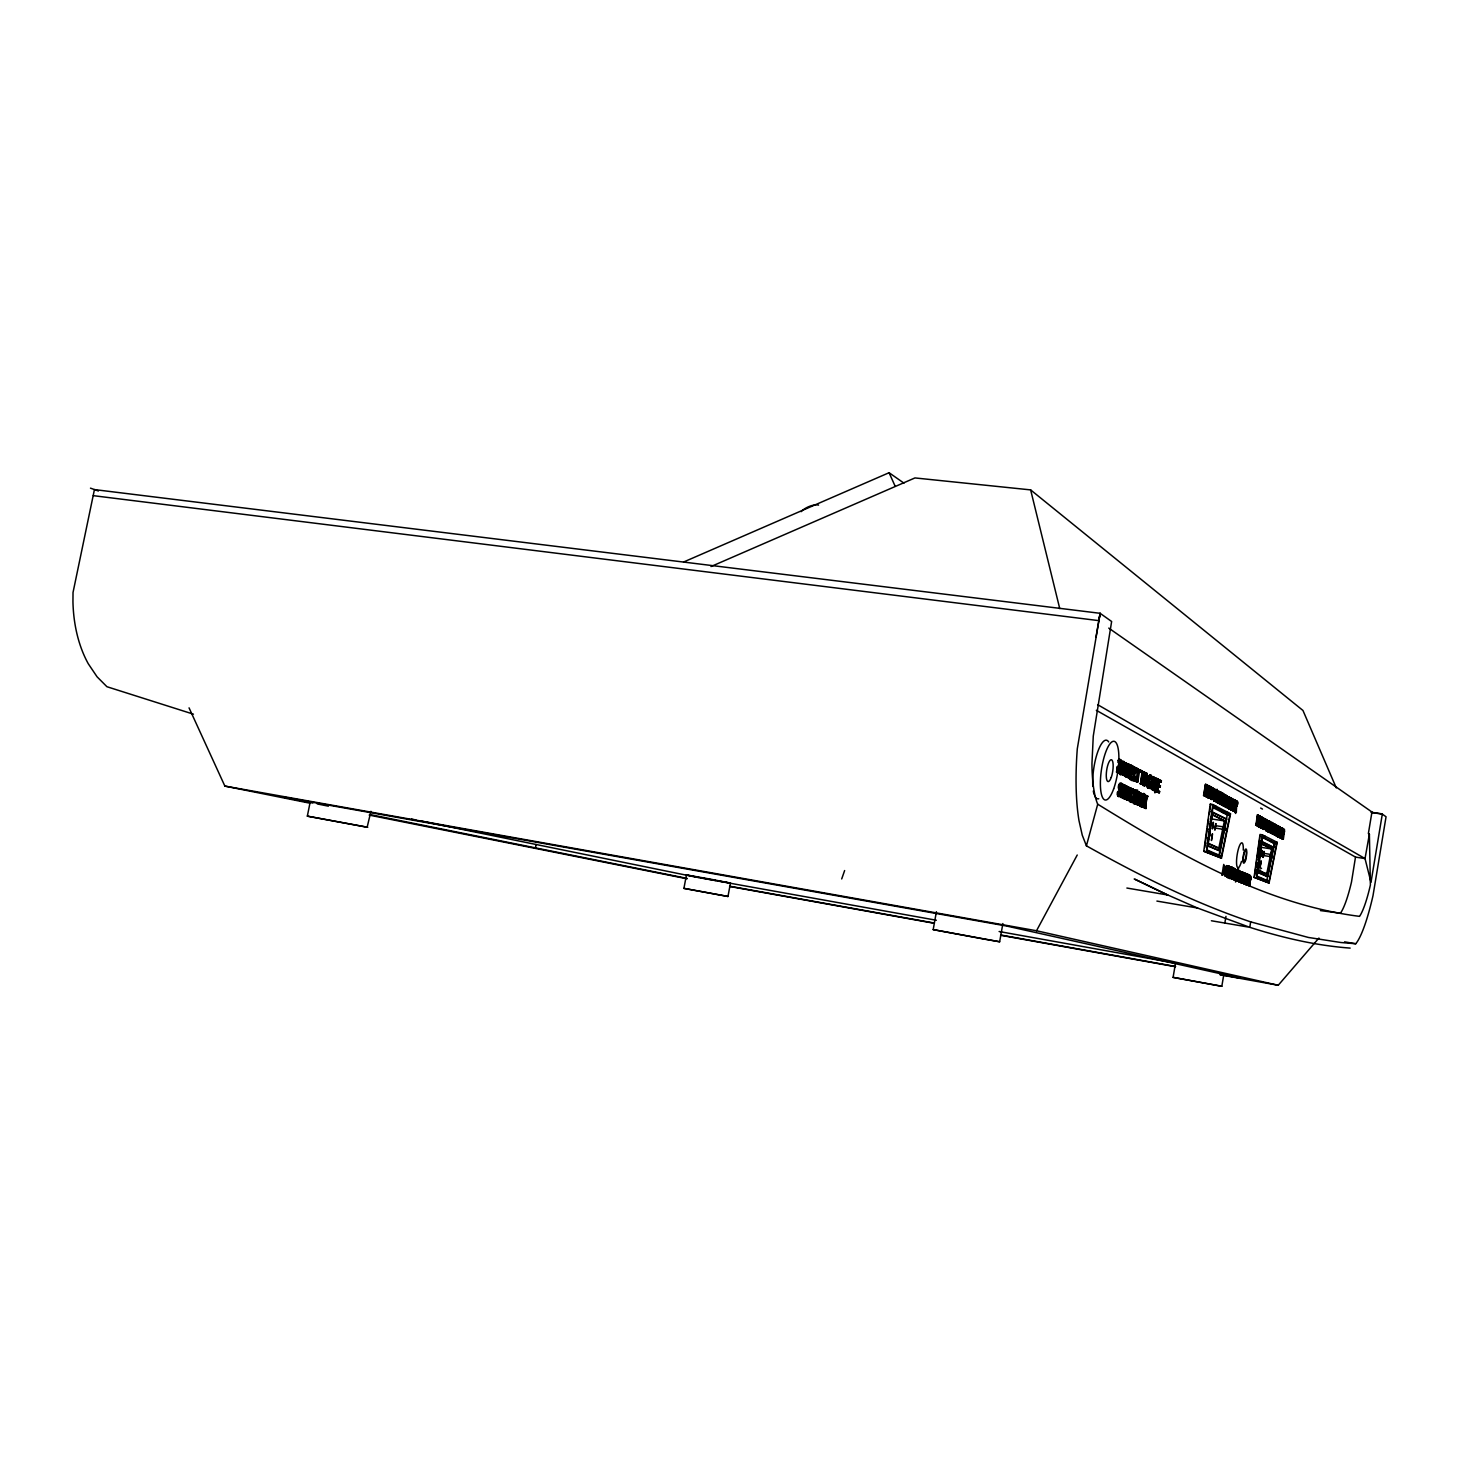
<?xml version="1.0" encoding="UTF-8"?>
<svg xmlns="http://www.w3.org/2000/svg" width="1459" height="1459" viewBox="0 0 1459 1459"><rect width="100%" height="100%" fill="white"/><g stroke="black" fill="none" stroke-linecap="round" stroke-linejoin="round"><path stroke-width="1.5" d="M1124.688 776.17C1127.552 778.522 1122.153 770.407 1124.688 767.543M1125.856 776.352L1125.874 765.556L1124.141 775.495L1122.536 775.112L1125.199 762.692M1124.141 775.495L1125.929 762.638L1126.366 773.653L1125.181 773.471M1128.409 777.994L1127.989 769.203M1127.989 767.051L1129.157 767.233C1128.245 803.034 1134.938 738.929 1129.138 778.358C1131.837 783.009 1139.388 779.927 1135.157 776.571L1133.679 779.288L1134.737 769.622M1129.631 775.276C1133.023 768.984 1126.33 756.71 1125.874 769.513M1218.283 793.897C1214.216 813.557 1225.305 787.732 1216.113 793.751L1215.566 791.125L1214.107 799.714L1215.493 797.544L1217.116 797.945C1217.061 812.627 1223.572 783.465 1216.879 794.006C1212.046 814.031 1217.955 777.118 1218.393 797.307C1213.614 813.867 1220.709 773.708 1214.672 796.523C1212.703 802.523 1217.572 801.046 1216.295 798.31C1212.192 802.797 1212.885 789.319 1217.007 790.012M1273.598 834.53L1275.002 824.572L1276.224 825.52L1275.914 829.04M1283.336 839.253L1282.078 838.943L1283.336 839.253L1284.485 831.375L1283.3 828.694L1282.352 828.548L1280.984 838.378M1225.852 873.54C1227.694 882.312 1229.098 854.555 1225.852 873.54C1222.223 872.883 1226.873 877.06 1224.703 875.965M1220.563 799.514L1221.657 793.131L1225.159 794.663L1224.94 795.939L1223.189 795.356C1227.001 794.334 1228.223 801.338 1224.028 799.623L1225.596 798.492L1224.648 796.067M1226.855 804.985L1228.715 797.726L1227.42 806.426L1225.524 804.857L1226.18 799.915M1144.403 804.985L1144.421 808.122L1146.044 808.523C1144.093 805.113 1150.403 789.83 1145.972 800.316L1144.841 800.134C1146.245 786.839 1140.993 807.155 1143.728 807.465L1145.534 802.705L1144.403 802.541M1145.534 802.705L1146.044 808.523M1145.972 800.316C1145.315 782.662 1134.974 804.602 1141.248 806.079M1231.542 869.053C1239.165 869.254 1233.895 878.427 1233.657 869.838M1271.464 824.207C1269.403 815.909 1267.597 840.548 1270.971 828.238C1271.5 810 1260.084 835.733 1269.312 827.636C1271.829 806.736 1265.081 844.816 1269.312 827.636M1120.074 769.44C1121.843 783.465 1125.217 748.668 1120.184 768.437M1124.141 765.701L1123.357 762.729L1121.351 768.619L1121.789 773.015L1123.813 768.474L1124.141 765.701L1122.974 765.519M1225.596 796.195L1224.776 806.59L1227.894 806.955L1229.39 797.544L1228.131 797.015L1226.818 801.611L1226.563 806.572L1227.712 807.246M1237.25 805.55L1236.685 806.863L1234.496 806.572L1233.384 811.113L1235.189 800.517C1238.946 799.951 1238.399 807.629 1234.697 805.35L1236.211 804.219L1235.299 801.848C1238.089 800.918 1237.761 806.955 1235.645 805.496L1236.247 801.994M1121.004 787.623L1119.108 784.468C1116.336 787.586 1122.956 794.444 1117.43 794.827C1117.558 788.735 1117.74 794.061 1119.035 796.304C1121.752 796.815 1122.117 790.778 1120.694 788.863C1120.749 786.018 1124.433 781.149 1119.108 784.468M1235.025 874.671L1232.855 874.506L1232.071 879.139L1229.645 878.19L1231.451 867.686C1239.639 867.412 1233.858 878.209 1233.384 879.668M1236.977 806.335C1232.8 805.24 1237.688 822.748 1234.496 806.572M1235.007 806.882L1236.448 808.377L1236.338 812.298L1235.025 811.97M1275.768 835.113L1279.762 836.153L1279.579 837.302C1271.427 833.636 1277.737 836.171 1278.285 833.144C1280.4 825.32 1276.625 827.417 1276.972 833.818M1140.245 804.602C1144.987 805.24 1140.154 791.125 1143.911 796.249C1144.348 808.979 1138.257 805.86 1142.78 795.775M1142.944 782.462C1145.899 789.848 1146.92 762.437 1143.09 779.872L1144.221 780.036C1143.054 791.362 1151.297 773.106 1144.075 773.999C1137.911 800.024 1151.917 773.379 1144.075 773.999M1257.786 819.958L1257.439 816.311C1255.105 825.356 1263.695 815.8 1257.348 815.034L1255.907 825.338L1256.983 820.998M1268.965 822.876L1268.892 824.244L1268.765 820.724L1266.868 826.724L1267.306 831.083L1268.546 828.165L1267.324 829.916L1267.543 824.499L1268.947 822.548L1266.777 822.529L1266.266 830.919L1267.452 827.545M1227.311 805.933C1223.9 813.174 1226.435 791.143 1223.955 805.806L1223.007 805.66L1223.827 800.863L1224.776 806.59M1268.181 829.569L1268.473 826.633M1148.963 781.349L1150.257 781.988C1146.063 800.644 1146.044 770.06 1150.695 776.535C1150.896 783.866 1150.203 772.832 1148.379 778.468C1145.187 781.586 1149.382 791.088 1150.75 783.392L1148.963 781.349L1149.619 783.228L1148.105 786.31M1233.457 877.388L1232.855 874.506M1275.075 825.794L1274.528 829.059L1275.914 826.524L1278.777 827.417L1277.209 827.381M1149.236 786.474C1146.701 783.939 1151.333 771.939 1151.352 779.799L1150.221 779.617M1151.352 779.799C1150.622 761.47 1144.731 803.471 1151.388 782.152L1150.093 781.513M1220.107 804.146L1219.943 796.596M1234.606 806.097L1232.381 805.277L1234.606 806.097L1234.806 804.839L1232.6 804.018L1233.147 800.772L1235.445 801.648L1235.664 800.389L1233.056 799.35L1231.25 809.982L1234.642 811.405L1235.445 806.699L1236.338 812.298M1284.066 833.472C1280.728 836.262 1285.197 823.97 1281.95 833.691L1279.944 832.998L1281.95 833.691M1118.962 771.118L1116.937 770.863L1119.928 768.583L1118.378 771.337L1117.977 767.069L1116.792 766.905M1123.485 765.027C1119.837 747.956 1117.594 794.043 1123.485 765.027L1124.67 765.209L1123.466 772.048L1122.226 774.328L1120.366 774.291M1124.67 765.209C1124.159 754.941 1117.795 771.665 1121.77 774.51M1218.265 791.179L1219.086 794.498L1220.946 794.9C1219.067 824.572 1225.925 773.562 1221.165 801.793L1220.198 801.648M1221.165 801.793C1223.007 772.103 1216.168 823.204 1220.946 794.9M1250.272 880.908L1249.944 886.069L1249.105 880.926L1248.339 885.431L1245.165 884.373L1246.898 874.16C1256.454 876.75 1246.405 880.78 1248.685 885.777M1129.503 798.602L1130.67 797.654L1131.546 800.389L1132.676 797.708L1131.509 797.526C1132.02 801.374 1127.625 799.496 1130.652 798.766M1136.324 776.753C1132.366 786.31 1136.032 761.999 1137.017 772.449L1135.868 772.267L1135.722 769.55L1136.889 769.714M1141.722 805.295L1143.09 794.553M1144.476 797.672C1141.139 781.532 1138.822 825.593 1144.476 797.672L1143.327 797.489M1147.339 776.699C1143.892 760.613 1141.759 804.639 1147.339 776.699L1146.19 776.535M1118.214 765.537C1122.354 762.382 1120.494 755.415 1118.342 762.656M1132.786 791.416C1133.151 794.316 1130.324 786.456 1129.886 794.644M1132.22 793.222L1133.844 793.204L1133.005 788.936L1130.597 794.626L1130.98 801.866L1132.676 797.708M1137.017 772.449C1138.494 761.963 1131.382 775.805 1134.044 780.091M1226.125 806.097L1228.15 799.094L1229.098 799.24M1117.594 791.489L1119.199 791.708C1122.099 800.772 1117.941 784.486 1121.588 783.428M1227.092 869.108C1225.378 859.588 1223.7 887.601 1227.092 869.108L1228.35 869.473L1226.344 876.658M1234.314 879.832L1233.785 874.652L1233.001 879.303M1270.935 833.162L1271.208 824.846L1272.175 824.992C1273.251 827.618 1270.789 834.767 1271.901 833.308M1271.446 826.888L1271.573 822.73L1269.604 821.855M1271.318 831.046L1272.266 831.192C1273.762 803.69 1267.871 852.877 1272.631 823.295C1276.625 823.77 1269.257 844.177 1273.506 827.417M1257.585 823.204L1257.476 826.159L1257.202 823.733M1140.373 800.991L1141.084 793.368L1138.257 791.982L1136.105 804.328L1139.224 804.912L1140.373 800.991C1137.746 799.441 1139.278 804.949 1136.78 803.07L1137.509 798.821C1140.883 797.69 1140.61 804.894 1137.929 803.234L1138.658 799.003M1275.075 835.296L1274.819 832.961M1227.676 804.748L1228.514 798.948L1229.481 799.094M1261.543 826.414L1259.518 827.399L1258.989 824.444L1261.999 817.058L1262.491 820.542L1261.305 820.615L1260.886 818.08L1259.828 820.706L1261.78 818.225L1262.199 820.742M1260.357 821.089L1260.649 827.563M1268.655 830.864L1270.023 823.058L1271.446 823.204M1283.026 839.089L1282.643 834.22L1281.914 838.524L1278.941 837.302L1280.583 827.6L1282.899 828.493L1282.716 829.624L1280.637 828.876L1284.54 830.043M1130.324 801.648C1127.588 799.623 1128.628 788.717 1133.224 788.991M1135.157 776.571C1130.214 790.687 1135.594 757.257 1135.868 772.267M1228.35 869.473L1227.639 865.752L1225.56 875.747M1262.272 819.028C1256.819 818.207 1264.114 815.216 1261.305 820.615M1276.497 829.77L1276.479 834.931L1277.373 827.144M1216.058 789.884L1216.113 793.751M1118.597 795.009L1119.199 791.708M1138.749 800.991L1137.509 798.821M1270.005 828.092L1270.825 822.985L1269.33 830.864M1121.679 764.498L1119.454 763.987C1120.968 761.999 1116.992 759.975 1119.454 761.416M1133.369 793.386L1133.242 790.687L1130.689 789.976M1236.995 881.108L1238.764 870.749L1240.934 871.898L1240.424 877.88L1240.095 873.102M1138.695 797.763C1141.321 795.374 1137.363 790.504 1137.765 797.362C1140.974 800.189 1142.196 792.802 1138.421 793.641M1240.642 873.303C1239.366 867.831 1237.013 892.799 1239.731 873.157L1240.642 873.303C1241.773 878.975 1235.591 885.704 1238.509 874.069M1154.726 779.744L1155.856 779.927L1154.069 790.213L1152.263 789.702L1152.701 783.337M1154.251 777.136L1153.394 789.866L1151.808 789.483L1152.099 785.635L1150.823 785.015L1149.437 788.316L1152.701 776.753C1157.552 775.057 1147.285 796.122 1151.953 785.179L1150.823 785.015M1225.524 804.857L1225.688 806.809L1226.964 795.957L1222.314 793.495L1222.095 794.772L1223.846 795.337L1222.095 794.772M1152.938 789.647L1153.212 785.799L1151.953 785.179M1219.086 794.498L1219.979 795.337M1119.454 763.987C1122.609 761.707 1115.77 757.33 1120.895 760.084M1152.683 778.139L1152.191 784.267L1153.321 784.431L1153.814 778.304L1152.683 778.139L1152.118 780.364M1239.676 870.895L1237.907 881.254L1236.758 881.017L1237.104 876.713M1237.67 881.163C1241.153 844.269 1232.563 897.23 1236.685 877.406L1234.661 880.178L1237.287 870.129L1238.527 870.421M1241.39 878.464L1241.044 882.731L1242.193 882.969L1243.925 872.683L1243.013 872.537L1241.281 882.823M1241.956 882.877L1242.503 872.081L1239.512 879.905M1279.142 829.587C1276.698 815.198 1276.935 851.709 1277.92 829.223M1236.758 881.017L1235.773 877.26M1240.424 877.88L1238.91 881.619L1237.341 881.035L1236.685 877.406M1154.178 786.182L1153.814 790.468L1155.291 790.814L1157.899 781.149L1156.786 780.984M1155.291 790.814L1155.856 779.927M1243.925 872.683C1246.661 873.394 1245.311 880.506 1242.266 878.756L1241.554 882.932L1240.059 879.011L1239.293 882.038M1244.162 879.066L1243.177 878.902L1242.466 883.078L1241.901 879.522L1240.059 879.011M1154.871 782.516C1157.625 769.167 1147.759 791.216 1154.944 790.632M1153.686 790.012L1155.783 777.921L1155.437 788.991L1154.324 788.827M1241.08 878.227L1241.992 878.373L1241.554 873.084M1117.503 767.106L1118.159 772.796L1119.928 768.583M1224.411 828.84L1218.903 855.776L1221.457 856.178L1229.828 815.344L1212.994 806.699L1207.067 849.959L1221.457 856.178M1224.575 873.467L1226.709 865.588L1227.493 867.467M1237.05 873.503L1238.18 871.442L1237.724 876.64L1236.047 876.166L1237.268 871.297M1271.5 857.199L1274.218 843.448L1260.102 836.354M1273.853 857.582L1276.552 843.813L1262.509 836.736L1257.056 876.166L1269.056 881.254L1273.853 857.582C1271.391 858.676 1269.239 854.828 1272.139 855.321L1274.436 844.196M1122.828 789.246L1123.886 785.143L1125.564 785.562L1124.397 796.742L1123.229 796.559M1124.397 796.742L1127.388 786.437L1124.305 798.602L1122.719 798.237L1123.521 790.286M1124.305 798.602L1125.035 786.948L1123.868 786.784M1130.67 797.654L1132.968 790.395M1121.132 797.508L1122.026 784.249L1123.631 784.65L1122.39 795.812L1121.205 795.629L1121.533 792.985M1120.093 783.209L1123.193 784.431L1122.299 797.69L1125.035 786.948M1243.104 873.868L1242.484 877.552L1243.907 874.306L1245.384 874.835L1244.144 883.972L1245.785 873.467L1243.013 872.537M1244.91 875.145C1242.794 882.148 1245.439 871.844 1243.998 874.981M1229.299 872.482L1229.518 866.865L1227.858 873.813M1227.329 877.26L1228.204 866.318L1227.42 875.71L1228.35 875.874L1230.812 867.175L1229.773 876.44L1228.843 876.294M1228.442 877.698L1229.463 868.214L1230.411 868.36C1226.472 899.51 1236.503 846.293 1229.773 876.44M1140.628 798.565L1140.099 801.866L1141.248 802.049M1121.752 790.851L1122.463 784.468M1278.303 834.238L1277.354 834.092L1278.193 829.442M1230.411 868.36C1223.809 898.489 1232.162 844.962 1228.35 875.874M1244.162 873.12L1243.925 877.388M1250.691 880.014L1248.412 879.613L1251.129 877.826M1249.871 876.385C1247.372 884.555 1253.792 876.385 1248.977 876.239L1249.652 876.531M1138.713 803.417L1139.552 797.617M1220.052 848.536L1208.344 843.338L1212.301 814.45L1225.669 821.107L1224.466 827.034A4.03 0.93 -81.2 0 0 1224.192 828.201L1220.052 848.536L1218.776 848.336L1222.916 828.001A4.03 0.93 -81.2 0 1 1223.207 826.834L1224.411 820.925L1211.918 814.687M1219.377 855.612L1226.636 819.137L1212.101 811.824L1207.487 845.454L1220.089 851.016L1207.997 846.038M1226.308 874.926L1227.475 868.652L1228.405 868.798M1266.686 874.123L1256.892 869.856L1267.853 874.306L1266.686 874.123L1271.719 848.992L1261.305 843.886M1203.766 851.254L1210.222 804.183L1212.83 804.584L1230.575 813.757L1221.493 858.147L1203.766 851.254L1221.493 858.147M1204.733 847.551L1205.827 839.545M1206.101 837.557L1207.286 828.949M1207.56 826.888L1208.69 818.645M1209.256 814.541L1210.386 806.298M1206.374 851.673L1212.83 804.584M1254.065 877.333L1259.992 834.457L1262.4 834.84L1277.209 842.354L1269.075 883.042L1254.065 877.333L1269.075 883.042M1254.649 875.765L1256.983 858.95M1259.828 838.414L1257.257 856.998L1259.646 857.381M1256.308 867.284L1256.91 862.889M1257.822 856.324L1258.424 851.928M1259.044 847.551L1259.956 840.968M1259.482 847.752L1260.084 843.338M1260.047 847.114L1260.211 845.928M1256.454 877.734L1262.4 834.84M1258.096 870.056L1261.725 843.703L1272.905 849.174L1266.722 880.871L1269.056 881.254M1250.418 880.689L1250.235 877.661M1273.342 834.402L1274.564 834.694L1275.294 830.317L1276.023 835.442L1277.245 826.724L1276.826 825.192L1273.16 823.587L1273.616 825.101M1217.116 797.945L1219.487 791.362M1278.23 826.834L1277.427 826.068L1276.26 829.478L1275.859 831.885L1277.136 831.776M1096.329 710.314L1355.502 857.09L1351.508 881.947A57.995 10.541 -81.2 0 1 1340.456 913.188L1320.395 910.58M1144.221 780.036L1146.336 774.382M193.445 714.181L106.926 686.715L97.078 676.812L88.269 663.736A113.966 74.792 -82.7 0 1 72.95 601.856L73.023 592.5L94.434 489.586L1100.122 613.309L1077.289 748.832A136.052 37.624 -81.8 0 0 1079.003 820.669L1082.268 835.205L1086.408 845.819C1139.078 875.345 1193.353 902.537 1250.673 921.869L1249.779 927.322C1282.388 937.718 1315.963 945.578 1350.159 948.095M1371.952 812.025L1368.378 833.545L1369.381 834.183L1370.402 884.993A58.178 10.14 -81.2 0 1 1359.551 916.361C1264.351 904.306 1178.288 853.77 1097.715 804.201L1097.259 803.143A92.136 25.423 -81.8 0 1 1091.952 763.549L1093.265 736.157L1111.63 621.498L1100.122 613.309L1095.964 637.291M1224.849 923.055L1225.961 916.38M1100.122 613.309L1098.882 620.64L93.285 495.659M1260.612 817.295L1262.509 817.678L1261.087 828.037L1262.163 822.675L1260.394 822.074L1260.795 823.587L1261.287 822.219L1259.336 821.672M1263.166 822.675L1262.09 822.11L1262.527 817.824L1263.695 818.116L1263.166 822.675L1263.859 818.554L1266.941 819.867L1265.847 820.925M1262.436 828.73L1261.889 823.295L1263.859 824.007L1263.33 828.876L1264.752 818.7M1262.764 826.724L1263.458 822.712M1264.898 820.414L1264.424 818.864L1266.941 819.867M1266.74 821.052L1263.676 829.387L1265.318 818.991M1263.676 829.387L1264.789 822.767M1264.57 829.514L1266.047 819.739M1271.208 824.846L1269.895 832.615L1271.318 822.584L1272.54 822.876M1271.537 831.32L1272.212 827.381M1272.266 831.192L1273.579 823.441M1274.582 825.247L1272.631 823.295M1274.728 824.426L1273.379 834.074L1272.157 833.782M1274.528 825.593L1275.695 824.572L1274.126 823.733M1275.95 824.718L1274.564 834.694M1275.476 829.204C1278.303 820.906 1275.312 831.922 1276.88 829.186M1278.23 833.363L1279.069 826.779L1277.409 836.518L1281.312 838.196L1280.327 836.445L1281.203 832.414L1280.127 831.849L1282.133 832.56L1281.203 832.414M1278.376 836.664L1280.017 826.925L1278.813 835.66M1278.631 837.156L1277.865 835.496M1279.89 837.466L1281.531 827.745M1281.075 831.995L1281.969 828.347L1280.583 827.6M1280.364 838.05L1281.513 837.065M1283.3 828.694L1281.914 838.524M1282.826 833.107C1282.808 825.447 1285.908 833.855 1282.826 833.107L1283.792 833.162M1214.49 790.231L1211.718 787.714L1212.32 789.465L1214.49 790.231L1214.709 788.936L1209.803 786.656L1208.234 797.909M1212.32 789.465L1210.642 799.185L1212.01 799.514L1213.669 789.793M1219.469 803.453L1218.21 803.143L1220.399 792.438M1218.502 803.307L1219.615 796.888M1222.551 799.185L1221.566 804.912L1222.879 795.191M1223.061 794.918L1223.28 793.623M1224.21 794.517L1222.533 805.058L1224.156 795.502M1223.007 805.66L1224.539 794.699L1226.964 795.957M1223.955 805.806L1225.487 794.845M1227.621 808.085L1229.445 797.38L1230.703 797.69L1229.098 807.119L1230.028 808.997L1227.621 808.085L1230.028 808.997M1228.788 803.198L1229.445 797.38M1228.569 808.231L1230.703 797.69M1229.08 808.851L1230.229 807.721M1229.426 809.034L1231.25 798.365L1232.508 798.675L1230.904 808.067L1231.815 809.927L1229.426 809.034L1231.815 809.927M1230.594 804.164L1231.25 798.365M1230.375 809.18L1232.508 798.675M1230.885 809.781L1229.955 807.939L1230.904 808.067M1233.913 811.022L1232.198 810.128L1234.004 799.496M1232.709 809.034L1231.761 808.888L1234.113 809.781L1232.709 809.034L1233.329 805.423M1234.806 804.839L1233.548 804.164L1234.095 800.918L1233.147 800.772M1233.657 805.952L1233.876 804.711M1221.931 875.09L1223.736 864.439L1225.104 867.503L1222.241 875.218M1232.964 810.876L1233.183 809.636M1234.515 801.502L1233.056 799.35M1236.138 800.663L1234.642 811.405M1230.594 878.336L1232.381 867.831L1231.451 867.686M1232.381 867.831L1234.004 868.524L1232.964 874.16L1230.776 873.485L1231.706 873.649L1231.104 877.224L1232.49 877.771L1230.174 877.06M1231.907 872.409L1230.977 872.263L1233.165 872.92L1231.907 872.409L1232.472 869.199L1233.803 869.746M1231.56 877.625L1232.271 879.011M1232.034 873.996L1232.235 872.774M1232.873 869.6L1233.092 868.36M1231.779 879.029L1233.548 868.561L1235.043 870.549M1232.691 879.175L1234.478 868.725M1234.588 870.002L1233.986 873.449L1235.135 873.449M1176.574 962.849L1175.589 962.739L1173.091 977.366L1221.821 986.284L1223.955 973.7M1244.673 874.525L1244.874 873.321L1249.342 874.962L1248.32 880.434L1246.241 879.813M1246.588 874.032L1244.764 884.008M1247.864 883.953L1245.639 883.279L1247.864 883.953L1247.664 885.157L1246.059 884.519L1247.792 874.306M1246.551 883.424L1247.135 879.959L1248.32 880.434M1247.354 878.756L1246.442 878.61L1248.539 879.248L1247.354 878.756L1247.883 875.637L1245.676 874.944M1258.26 815.18C1257.056 829.788 1257.093 827.472 1259.135 820.232M1247.427 880.288L1247.627 879.102M1247.883 875.637L1249.141 876.166L1248.448 874.816M1258.333 816.438C1255.962 825.083 1262.363 816.329 1257.439 816.311M1246.77 885.011L1246.971 883.807M1247.956 882.276L1247.445 885.285L1248.886 874.999L1250.29 876.275M1248.065 885.321L1249.779 875.145M1261.214 826.998L1258.059 826.469L1259.099 820.396M1260.412 816.329L1258.953 826.596L1260.412 816.329L1257.348 815.034M1260.795 823.587L1259.883 826.195L1259.318 824.9M1158.282 781.167L1161.145 782.206L1161.382 780.802L1158.136 779.544L1156.057 791.562L1159.376 792.821L1159.631 791.398L1157.826 790.504L1158.519 786.419L1157.406 786.255L1160.16 787.24L1160.397 785.836L1157.644 784.833L1160.397 785.836M1203.547 795.465L1205.462 784.304L1206.848 784.632L1205.152 794.48L1206.174 796.45L1203.547 795.465L1208.453 797.654L1208.69 796.34L1204.113 794.316L1205.462 784.304M1204.587 795.611L1206.848 784.632M1205.134 796.286L1205.353 794.973M1210.076 787.842L1207.56 786.875L1210.076 787.842L1210.295 786.529L1207.45 785.38L1205.535 796.505L1208.453 797.654M1209.402 791.179L1206.976 790.286L1209.402 791.179L1209.183 792.474L1206.739 791.58L1206.101 795.374L1208.69 796.34M1206.575 796.669L1208.49 785.544M1207.14 795.52L1207.797 791.745M1208.016 790.431L1208.599 787.021M1209.183 792.474L1208.362 791.033M1209.037 787.678L1209.256 786.365L1207.45 785.38M1207.414 797.489L1207.651 796.176M1209.31 791.58L1209.894 788.152L1212.283 789.045L1212.52 787.732L1209.803 786.656M1210.842 786.82L1209.274 798.073L1210.131 793.039L1211.298 793.66L1210.934 788.298M1211.298 793.66L1210.259 793.514L1211.517 792.365M1212.01 799.514L1213.341 789.611L1211.262 788.881L1211.481 787.586M1212.538 789.173L1212.757 787.86M1125.126 776.389L1126.239 770.078M1128.081 763.732L1126.275 776.936L1128.081 763.732L1126.913 763.568M1129.211 764.315L1127.442 777.118L1129.157 767.233M1128.81 773.124L1130.196 765.245L1131.765 765.628M1124.524 799.058L1126.713 786.492L1128.299 786.857L1126.111 799.423L1124.524 799.058L1126.038 792.966M1129.868 769.641L1130.196 765.245M1127.388 788.407L1127.643 786.93L1131.363 788.334L1131.108 789.793L1128.883 789.118L1126.968 800.17L1128.464 788.918L1127.388 788.407L1129.613 789.1L1128.117 800.334L1130.196 788.152L1127.643 786.93M1128.555 788.589L1128.81 787.112M1135.759 778.559L1129.831 777.082L1132.95 778.231L1132.695 779.708L1130.306 778.522L1132.494 765.993L1131.327 765.829L1134.792 767.179L1134.537 768.656L1131.491 767.525L1135.74 768.711M1130.98 777.264L1131.728 772.996L1133.497 773.89L1133.752 772.413L1131.983 771.519L1132.658 767.689M1131.546 779.525L1131.801 778.066M1134.701 773.817L1132.348 773.708L1132.603 772.249L1130.816 771.355M1133.388 768.474L1133.643 767.015M1132.129 802.523L1134.3 790.103M1136.561 781.988L1137.272 768.857L1140.902 770.316L1140.646 771.775L1138.458 771.063L1136.561 781.988L1137.71 782.17L1139.753 770.133L1136.251 768.692M1137.71 782.17L1138.421 769.039M1131.71 802.322L1133.278 802.705L1134.3 796.851L1133.151 796.669L1135.941 797.617C1132.531 820.469 1140.719 774.2 1136.196 796.14L1133.406 795.191L1136.196 796.14M1134.555 795.374L1135.029 790.067L1133.278 802.705M1135.047 795.976C1139.57 774.018 1131.4 820.286 1134.792 797.435M1141.613 784.085L1143.09 772.996L1140.902 772.303L1141.157 770.863L1144.768 772.285L1144.513 773.744L1142.342 773.051L1140.464 783.902L1141.613 784.085L1143.491 773.215L1142.342 773.051M1140.464 783.902L1141.941 772.832M1143.09 772.996L1142.306 771.027M1138.987 805.076L1137.254 804.511L1139.406 792.164M1139.552 793.805L1139.826 797.927M1143.382 773.562L1143.619 772.121L1141.157 770.863M1152.957 790.03L1153.668 785.927M1154.817 786.966C1161.364 759.61 1152.227 809.161 1155.729 787.021M1155.036 791.07L1156.531 791.416L1158.628 779.38L1156.969 778.942M1159.376 792.821L1157.188 791.726L1159.267 779.708L1157.498 779.215M1158.774 785.015L1159.413 781.331L1161.145 782.206M1159.048 787.058L1159.285 785.653M1160.033 782.042L1160.27 780.638M1158.264 792.638L1159.631 791.398M936.404 911.711L933.195 929.62L984.643 939.195L999.652 941.766L1002.88 923.547M1369.381 834.183L1365.022 858.585L1370.986 882.33L1382.311 814.122L1371.041 812.444M1259.883 853.096L1259.883 849.503M1218.721 797.508C1219.76 801.866 1213.888 803.398 1217.39 800.535M727.968 896.464L730.467 883.078L710.424 879.157L686.441 874.944L683.924 888.367L727.968 896.464L683.924 888.367M1226.198 801.648L1226.818 798.857M1283.245 832.943L1283.537 829.478L1282.352 828.548M1258.351 819.684L1258.661 816.037M1260.722 820.833C1258.187 823.952 1263.348 828.402 1258.971 825.046M535.435 847.861L536.073 844.506M1270.224 856.634L1270.643 854.409M1222.733 829.241L1223.207 826.834M310.147 802.158L307.338 816.146L367.157 827.217L370.914 811.332M1271.373 853.132L1272.558 847.15L1260.394 841.15M1272.139 855.321L1267.871 876.549L1266.686 876.367L1267.579 872.008M1226.8 830.353L1224.247 829.733L1227.293 814.943L1213.104 807.702L1215.712 808.104M1223.371 828.475L1224.867 827.837M1208.8 835.405L1210.04 832.779L1208.763 839.253M1119.655 795.027L1120.147 793.204M1269.385 823.168L1268.655 825.593L1269.622 825.739M1236.958 876.33L1238.18 871.442M1242.466 873.23L1241.992 878.373M1229.335 874.032L1230.849 867.43L1232.089 867.704M1229.189 869.418L1229.463 868.214M1153.321 784.431L1152.3 783.921L1153.814 778.304M1120.184 784.741L1119.017 786.93L1120.111 789.848M1121.205 795.629L1121.77 793.368M1122.39 795.812L1125.053 785.307M1124.36 791.945L1125.801 786.054L1127.388 786.437M1123.138 798.42L1124.688 792.346M1215.548 798.894L1215.493 797.544M1238.983 881.911L1240.205 882.184L1240.989 879.157M1242.503 872.081L1240.205 882.184M1155.437 788.991L1158.099 779.106M1131.363 799.842L1131.509 797.526M1086.408 845.819L1097.715 804.201M1118.743 768.401L1118.323 771.446M1226.362 799.113L1227.457 796.505L1228.442 797.398M1258.369 862.616L1258.424 864.02M1234.661 873.175L1233.767 879.813L1235.901 880.47M1266.777 822.529L1267.871 820.578L1268.418 822.128M841.697 878.956L844.633 870.549M1144.841 800.134L1146.5 795.921L1147.631 796.085M1142.105 807.064L1143.236 807.246L1145.534 801.41L1145.497 795.064M1144.914 808.341L1144.877 801.374L1146.938 796.122L1148.069 796.304M1212.794 826.615L1212.903 824.627L1212.611 826.651M1210.241 823.624L1210.259 825.411M1213.523 799.149L1214.125 801.21L1215.146 800.152M1211.864 838.232L1212.174 836.244L1211.699 838.232M1209.42 837.101L1209.584 835.04L1209.256 837.101M1210.277 827.326L1211.244 822.475L1210.222 821.727M189.05 707.852L224.868 786.091L1036.51 930.751L1077.234 855.01M1260.631 826.286L1259.518 827.399M1258.351 865.844L1259.117 860.19M1261.378 854.354L1261.652 852.621L1261.214 854.409M1250.673 921.869L1308.34 937.444L1340.876 942.514L1355.739 943.754L1357.144 941.894A85.716 14.937 -81.2 0 0 1373.01 895.625L1386.05 816.785L1381.91 813.83L1372.554 812.444L1108.749 628.099M1220.016 974.776L1278.23 985.263L1318.918 938.064M1260.248 866.974L1261.178 861.12M1260.977 860.992L1259.974 866.993M1263.22 857.4L1264.096 851.509M1263.968 851.436L1262.947 857.418M1261.871 850.433L1261.05 856.488L1262.053 850.579M1212.247 833.983L1211.444 840.53L1212.575 833.964M1215.238 827.873L1215.584 825.867M1215.438 825.812L1215.11 827.855M1215.639 823.606L1214.855 830.153L1215.967 823.606M1213.14 822.384L1212.338 828.967L1213.469 822.402M1233.895 873.594L1235.463 873.74M1242.266 878.756L1243.269 878.92M683.542 562.043L889.078 472.716L903.96 483.148M711.025 566.53L914.957 477.932L1030.638 489.896L1302.96 710.478L1336.28 787.896M1137.582 804.949L1139.224 804.912M933.195 929.62L999.652 941.766M1117.43 794.827L1118.251 796.432L1120.512 795.921M307.338 816.146L367.759 827.289M730.467 883.078L717.737 880.908M1118.834 759.409L1120.713 759.792M1119.855 760.321L1121.041 760.486M1118.105 760.121L1119.29 760.303M1117.849 760.577L1121.15 761.014M1121.953 761.27L1124.05 761.489M1118.451 761.014L1120.494 761.361M1123.065 761.58L1124.232 761.744M1120.02 761.452L1121.205 761.634M1121.588 761.689L1122.755 761.872M1123.211 761.945L1124.397 762.109M1119.472 761.78L1120.658 761.963M1123.339 762.4L1126.366 762.856M1117.904 761.963L1119.089 762.145M1119.509 762.2L1123.594 762.765M1121.916 762.674L1124.597 763.13M1119.527 762.71L1121.205 763.112M1121.661 762.966L1122.846 763.13M1120.84 763.239L1122.573 763.586M1122.883 763.531L1124.652 763.75M1129.649 764.552L1128.044 764.151M1119.965 763.805L1122.299 764.224M1122.992 764.407L1124.688 764.443M1120.859 764.917L1122.044 765.1M1120.184 765.61L1121.369 765.774M1123.43 765.847L1124.615 766.011M1135.284 767.817L1136.871 768.018M1120.603 766.011L1121.77 766.194M1135.047 767.963L1137.272 768.474M1123.357 766.704L1124.524 766.869M1134.81 768.2L1135.977 768.364M1122.865 766.832L1124.032 766.996M1134.336 768.966L1136.616 769.422M1136.36 769.203L1137.509 769.367M1119.892 767.087L1121.077 767.27M1123.229 767.598L1124.415 767.762M1139.753 770.133L1140.902 770.316M1120.348 767.343L1121.515 767.507M1134.117 769.495L1135.886 769.787M1136.415 769.805L1137.564 769.969M1122.646 768.291L1123.813 768.474M1135.886 770.133L1138.166 770.498M1123.083 768.528L1124.269 768.692M1133.898 770.115L1135.54 770.498M1135.923 770.534L1137.582 770.644M1138.056 770.863L1139.205 771.027M1138.458 771.063L1140.646 771.775M1116.664 768.273L1117.849 768.437M1119.655 768.747L1120.84 768.911M1133.679 770.844L1134.828 771.009M1135.923 771.027L1137.564 771.41M1143.619 772.121L1144.768 772.285M1119.108 769.039L1120.293 769.221M1122.427 769.44L1124.087 769.641M1134.062 771.3L1135.211 771.464M1140.902 772.303L1142.05 772.486M1145.114 772.759L1146.774 773.124M1118.561 769.13L1119.728 769.294M1144.768 772.942L1146.956 773.379M1133.479 771.629L1134.628 771.793M1136.342 772.103L1137.491 772.267M1144.421 773.343L1145.57 773.525M1145.953 773.562L1147.084 773.726M1116.646 769.404L1117.813 769.586M1118.36 769.75L1120.038 770.151M1122.19 770.425L1123.886 770.498M1146.063 774.018L1147.212 774.182M1116.664 769.878L1117.849 770.06M1118.178 770.261L1121.205 770.498M1132.603 772.249L1134.938 772.613M1116.737 770.279L1117.922 770.461M1122.518 771.136L1123.685 771.3M1144.75 774.291L1147.285 774.711M1149.583 775.13L1151.169 775.331M1117.977 770.662L1121.205 771.3M1121.935 771.246L1123.102 771.428M1144.494 774.565L1145.643 774.747M1149.108 775.513L1151.461 775.604M1122.281 771.866L1123.466 772.048M1133.114 773.434L1134.263 773.598M1143.728 774.838L1147.339 775.294M1148.871 775.841L1150.002 776.006M1150.549 775.896L1151.68 776.06M1117.393 771.191L1119.509 771.61M1120.111 771.793L1121.278 771.957M1121.661 771.92L1122.828 772.085M1119.527 771.811L1120.713 771.993M1143.984 775.623L1145.133 775.805M1145.734 775.951L1147.358 775.969M1148.634 776.297L1151.826 776.699M1116.372 771.811L1117.539 771.993M1118.05 771.975L1119.235 772.139M1119.582 772.449L1123.229 772.705M1143.4 775.896L1144.549 776.06M1149.254 776.644L1151.133 776.899M1116.536 772.176L1118.962 772.522M1120.403 772.65L1122.974 773.27M1148.397 776.863L1151.899 777.465M1154.653 777.756L1156.385 778.231M1116.737 772.449L1118.688 772.759M1119.673 772.996L1120.859 773.179M1133.315 775.148L1134.482 775.313M1143.728 776.48L1144.877 776.644M1145.716 777.009L1146.847 777.191M1148.78 777.355L1149.911 777.538M1150.257 777.538L1151.388 777.702M1209.256 786.365L1210.295 786.529M1119.801 773.471L1120.986 773.653M1121.552 773.544L1122.737 773.726M1146.136 777.319L1147.285 777.483M1148.178 777.519L1149.309 777.702M1121.314 773.89L1122.482 774.072M1143.108 777.136L1144.239 777.3M1148.58 777.884L1149.71 778.048M1150.294 778.085L1151.88 778.413M1119.965 773.854L1122.226 774.328M1143.491 777.538L1144.622 777.702M1147.959 778.267L1149.09 778.431M1133.187 776.48L1134.336 776.644M1145.589 778.267L1147.193 778.322M1148.379 778.468L1149.51 778.632M1150.294 778.759L1151.425 778.924M1152.409 779.27L1153.54 779.434M1122.536 775.112L1123.722 775.294M1150.659 779.416L1151.771 779.58M1213.687 788.772L1214.709 788.936M1132.695 776.863L1133.862 777.027M1134.974 777.282L1136.67 777.373M1142.835 778.577L1143.965 778.741M1145.953 779.015L1147.084 779.179M1147.759 779.051L1148.89 779.234M1143.254 778.814L1144.385 778.978M1148.087 779.598L1149.218 779.781M1132.658 777.629L1134.318 777.756M1134.792 777.884L1135.959 778.066M1147.576 779.89L1148.707 780.054M1215.548 789.994L1217.171 790.158M1125.856 776.735L1127.442 777.118M1133.187 778.048L1134.336 778.212M1135.266 778.121L1136.415 778.285M1145.388 779.69L1146.938 780.073M1215.365 790.213L1217.317 790.413M1215.165 790.523L1216.113 790.65M1216.459 790.614L1217.408 790.76M1127.971 777.775L1129.576 778.176M1134.427 778.778L1136.16 779.07M1142.598 780.164L1143.747 780.346M1147.412 780.747L1148.981 781.039M1214.982 790.906L1217.481 791.197M1218.01 791.343L1219.76 791.708M1129.138 778.358L1130.306 778.522M1132.695 778.942L1135.376 779.234M1145.169 780.802L1146.774 780.984M1215.42 791.252L1219.87 792.018M1133.679 779.288L1135.193 779.416M1214.8 791.362L1216.222 791.599M1134.755 779.544L1135.904 779.708M1142.981 780.839L1144.111 781.003M1150.257 781.988L1151.388 782.152M1216.168 791.872L1217.098 792.018M1219.013 792.273L1221.365 792.584M1132.768 779.471L1133.935 779.653M1147.266 781.641L1148.397 781.805M1214.599 791.927L1215.548 792.073M1216.569 792.164L1219.268 792.602M1134.5 780.054L1135.649 780.237M1144.95 781.75L1146.592 781.823M1214.982 792.091L1217.134 792.383M1217.773 792.802L1220.016 792.875M1133.041 780.273L1135.394 780.601M1142.47 781.732L1144.075 781.86M1147.157 782.498L1148.744 782.553M1214.435 792.565L1215.383 792.693M1216.186 792.656L1217.499 792.985M1218.666 793.24L1220.052 793.404M1133.242 780.529L1135.138 780.839M1145.26 782.425L1146.391 782.589M1148.725 782.772L1150.75 783.392M1214.727 792.948L1215.675 793.094M1217.153 793.058L1218.502 793.331M1142.452 782.462L1144.075 782.626M1144.713 782.553L1145.844 782.717M1214.253 793.258L1215.201 793.404M1216.478 793.587L1217.426 793.732M1219.104 793.842L1220.052 793.988M1136.142 781.787L1137.291 781.969M1145.041 783.136L1146.172 783.319M1147.084 783.319L1148.215 783.483M1218.721 793.988L1219.669 794.134M1142.47 783.136L1144.148 783.264M1144.458 783.191L1145.589 783.355M1147.504 783.665L1148.634 783.83M1214.49 793.951L1215.438 794.097M1225.852 795.502L1226.8 795.629M1144.203 783.684L1145.953 783.957M1147.029 784.103L1148.634 784.395M1214.107 794.006L1215.055 794.152M1217.134 794.498L1218.083 794.644M1218.684 794.936L1219.633 795.082M1142.506 783.738L1145.096 784.158M1226.089 796.304L1227.037 796.45M1227.457 796.505L1229.207 796.851M1140.044 783.702L1141.193 783.884M1143.473 784.103L1145.716 784.486M1147.522 784.705L1148.652 784.869M1213.943 794.845L1214.891 794.991M1216.624 795.1L1217.572 795.246M1227.183 796.869L1229.299 797.161M1142.598 784.267L1143.747 784.45M1147.011 784.833L1148.689 785.307M1152.099 785.635L1153.212 785.799M1214.289 795.009L1215.238 795.155M1216.915 795.447L1217.864 795.593M1218.958 795.939L1219.888 796.067M1225.596 796.705L1227.055 797.125M1142.707 784.723L1143.856 784.906M1144.348 784.76L1145.497 784.942M1147.631 785.489L1148.762 785.672M1149.218 785.489L1150.349 785.653M1218.575 796.049L1219.523 796.195M1225.688 797.161L1226.654 797.307M1226.91 797.435L1227.858 797.581M1142.853 785.088L1145.26 785.27M1147.048 785.507L1148.178 785.672M1148.981 785.854L1150.111 786.018M1204.113 794.316L1205.152 794.48M1143.035 785.343L1145.023 785.526M1147.102 786.091L1150.604 786.656M1216.387 796.377L1217.645 796.723M1218.849 796.705L1219.797 796.833M1225.688 797.781L1227.001 797.945M1214.089 796.34L1215.037 796.486M1226.618 798.182L1227.584 798.328M1147.193 786.602L1148.324 786.784M1218.393 797.307L1219.669 797.635M1225.596 798.492L1226.873 798.803M1147.321 787.039L1148.47 787.203M1149.017 787.167L1150.148 787.349M1216.569 797.526L1217.499 797.672M1225.505 798.985L1227.767 799.003M1234.715 800.262L1235.664 800.389M1147.485 787.368L1149.747 787.787M1213.961 797.508L1214.909 797.654M1225.815 799.204L1226.764 799.35M1228.496 799.587L1229.445 799.733M1119.746 783.392L1121.916 783.72M1147.668 787.623L1149.364 787.988M1215.766 798.073L1216.697 798.219M1218.21 798.292L1219.523 798.438M1225.378 799.423L1226.326 799.568M1226.6 799.605L1227.566 799.751M1228.113 800.024L1229.062 800.17M1235.189 800.517L1237.396 801.429M1119.4 783.811L1120.585 783.994M1149.437 788.316L1150.987 788.699M1213.578 797.854L1214.526 798M1215.347 798.164L1217.408 798.529M1228.442 800.28L1229.39 800.426M1236.466 801.283L1237.56 801.739M1213.924 798.474L1214.873 798.62M1215.201 798.711L1216.131 798.839M1218.01 799.149L1219.359 799.185M1224.903 800.043L1227.055 800.353M1121.15 784.705L1122.318 784.869M1207.888 797.745L1209.274 798.073M1213.541 798.529L1214.891 799.021M1216.058 799.185L1217.353 799.295M1225.432 800.499L1227.347 800.681M1228.369 800.991L1229.317 801.137M1236.63 801.593L1237.633 802.213M1119.655 784.833L1121.661 785.234M1125.564 785.562L1123.886 785.143M1218.247 799.751L1219.195 799.879M1225.268 800.809L1226.235 800.955M1228.004 801.119L1228.952 801.265M1236.229 802.486L1237.159 802.614M1119.509 785.033L1121.77 785.489M1214.891 799.496L1217.353 799.97M1217.809 799.86L1218.757 800.006M1223.827 800.863L1226.071 801.192M1236.284 802.669L1237.633 802.888M1118.834 785.289L1120.02 785.471M1120.658 785.635L1122.354 785.744M1213.541 799.678L1215.675 799.897M1217.608 800.444L1219.013 800.535M1224.356 801.21L1227.147 801.793M1228.259 801.739L1229.226 801.885M1119.254 785.58L1120.439 785.763M1120.676 786.018L1121.843 786.2M1213.596 800.152L1214.545 800.298M1224.448 801.575L1225.797 802.012M1236.302 803.526L1237.579 803.69M1156.057 791.562L1157.188 791.726M1213.669 800.535L1214.618 800.681M1214.928 800.608L1218.63 801.575M1216.532 800.809L1218.83 801.1M1227.821 802.359L1229.098 802.687M1118.652 786.2L1120.257 786.474M1120.676 786.474L1122.318 786.729M1130.196 788.152L1131.363 788.334M1213.797 800.845L1215.657 801.082M1224.484 802.377L1225.432 802.523M1226.052 802.578L1227.001 802.724M1236.211 804.219L1237.159 804.365M1213.943 801.064L1215.456 801.301M1216.113 801.447L1217.061 801.575M1224.867 802.596L1226.618 802.997M1227.639 803.325L1228.952 803.471M1232.6 804.018L1233.548 804.164M1237.469 804.529L1236.703 802.067M1118.524 787.039L1120.184 787.112M1131.4 788.954L1133.442 789.155M1216.204 801.848L1217.134 801.976M1217.499 801.83L1218.447 801.976M1236.12 804.711L1237.36 805.058M1131.856 788.754L1133.625 789.428M1217.298 802.14L1218.247 802.286M1225.943 803.417L1226.91 803.562M1119.017 787.477L1120.202 787.659M1120.567 787.55L1122.172 787.805M1128.464 788.918L1129.613 789.1M1131.163 789.191L1132.312 789.374M1216.314 802.158L1218.064 802.505M1235.992 805.131L1236.94 805.277M1128.883 789.118L1131.108 789.793M1130.926 789.538L1132.075 789.702M1132.458 789.264L1135.449 790.267M1216.441 802.377L1217.882 802.651M1227.457 804.164L1228.788 804.201M1118.488 787.842L1120.348 788.207M1133.862 790.322L1132.603 789.647M1218.21 803.143L1219.177 803.289M1225.542 804.219L1226.855 804.31M1235.536 805.751L1237.123 805.97M1135.941 790.887L1137.509 791.252M1227.256 804.857L1228.624 804.894M1118.524 788.553L1119.691 788.735M1130.451 790.504L1133.917 790.906M1219.779 803.964L1221.074 804.292M1235.901 806.499L1236.831 806.645M1132.239 791.088L1133.388 791.27M1225.943 805.386L1228.442 805.514M1118.634 789.191L1121.077 789.52M1130.233 791.143L1131.382 791.307M1132.275 791.489L1133.935 791.599M1221.256 804.748L1222.533 805.058M1225.524 805.441L1226.472 805.587M1226.837 805.86L1228.259 806.079M1118.816 789.684L1121.296 790.012M1130.725 791.325L1131.874 791.489M1140.883 792.966L1138.257 791.982M1222.678 805.496L1223.645 805.642M1225.542 805.97L1227.603 806.28M1235.098 807.246L1236.028 807.392M1132.275 791.982L1133.917 792.365M1139.935 793.185L1141.084 793.368M1226.271 806.262L1228.077 806.553M1235.481 807.538L1236.43 807.684M1130.014 791.854L1131.181 792.036M1142.251 793.769L1143.911 794.134M1224.375 806.389L1226.563 806.572M1226.946 806.809L1227.894 806.955M1235.135 808.031L1236.065 808.177M1130.397 792.292L1131.564 792.474M1140.044 793.751L1141.193 793.933M1141.905 793.951L1144.075 794.371M1235.499 808.25L1236.448 808.377M1119.618 791.161L1120.786 791.343M1129.813 792.656L1130.962 792.821M1132.695 793.039L1133.844 793.204M1139.315 794.115L1140.464 794.298M1141.558 794.371L1142.707 794.553M1225.797 807.119L1227.53 807.465M1139.479 794.334L1141.212 794.681M1143.199 794.991L1144.348 795.155M1144.841 795.119L1145.99 795.301M1226.071 807.465L1227.183 807.648M1231.086 808.541L1232.034 808.669M1119.746 791.599L1120.913 791.763M1130.123 793.441L1131.272 793.623M1139.57 794.644L1140.701 794.808M1141.212 795.027L1143.473 795.374M1216.022 806.243L1210.222 804.183M1119.783 792.055L1120.968 792.237M1129.631 793.514L1130.78 793.696M1139.588 795.064L1140.737 795.246M1141.886 795.319L1144.421 795.684M1140.026 795.337L1141.175 795.52M1143.345 796.103L1144.476 796.267M1117.922 792.419L1119.089 792.602M1119.764 792.565L1120.95 792.748M1139.552 795.593L1143.911 796.249M1117.43 792.711L1118.597 792.894M1119.691 793.131L1121.314 793.368M1129.448 794.444L1131.035 794.827M1139.479 796.195L1141.047 796.359M1143.345 796.76L1144.494 796.942M1231.25 809.982L1232.198 810.128M1117.886 793.167L1119.071 793.349M1141.12 796.669L1142.269 796.833M1142.871 796.924L1144.002 797.106M1119.582 793.696L1120.749 793.878M1139.351 796.76L1141.668 797.125M1117.922 793.787L1119.108 793.951M1119.928 794.152L1121.096 794.334M1139.753 796.942L1140.902 797.106M1117.375 793.86L1118.542 794.024M1119.418 794.188L1120.585 794.353M1139.205 797.216L1140.354 797.398M1142.853 797.982L1143.984 798.164M1118.05 794.298L1120.384 794.754M1129.649 796.158L1130.816 796.322M1137.765 797.362L1140.683 797.799M1143.291 798.274L1144.421 798.456M1118.251 794.699L1120.822 795.21M1140.227 798.182L1141.376 798.365M1260.685 816.493L1259.5 816.201L1258.059 826.469M1139.297 798.182L1140.446 798.365M1143.199 799.094L1144.33 799.277M1260.777 817.076L1262.363 817.295M1139.023 798.584L1140.172 798.766M1142.744 799.24L1143.874 799.423M1117.594 795.574L1118.761 795.757M1139.205 799.149L1140.336 799.331M1225.943 812.298L1228.496 812.681M1258.333 817.076L1259.628 817.277M1117.868 796.122L1120.147 796.395M1129.029 797.872L1130.196 798.055M1131.327 798.237L1133.023 798.31M1138.494 799.331L1139.643 799.514M1143.09 799.97L1144.221 800.134M1260.266 817.952L1262.6 818.189M1118.251 796.432L1119.783 796.632M1138.658 799.587L1141.522 800.024M1222.35 812.426L1224.903 812.809M1258.351 817.879L1259.573 818.025M1260.704 818.207L1262.199 818.663M1131.144 798.857L1132.312 799.021M1138.749 799.933L1140.409 800.079M1260.102 818.426L1261.415 818.608M1120.694 797.307L1122.299 797.69M1128.992 798.657L1130.16 798.839M1131.619 799.058L1132.768 799.24M1138.786 800.407L1139.935 800.59M1142.525 800.663L1144.075 801.046M1144.403 801.246L1145.534 801.41M1258.26 818.554L1259.464 818.846M1129.521 799.04L1130.689 799.222M1144.877 801.374L1146.008 801.538M1122.719 798.237L1123.886 798.42M1130.962 799.35L1132.111 799.532M1140.208 800.9L1141.357 801.082M1260.193 819.265L1262.582 819.593M1129.011 799.35L1132.531 800.024M1225.633 814.104L1228.186 814.487M1264.224 820.049L1265.117 820.177M1267.579 820.742L1269.038 820.87M1129.777 799.988L1131.728 800.207M1139.734 801.228L1140.865 801.392M1142.306 801.757L1143.911 801.939M1227.293 814.943L1229.828 815.344M1258.059 819.429L1259.245 819.812M1267.415 820.943L1269.221 821.399M1129.047 799.97L1132.257 800.681M1138.658 801.648L1139.807 801.83M1256.856 819.666L1258.825 819.885M1269.841 821.691L1271.245 822.165M1126.53 799.97L1128.117 800.334M1129.12 800.48L1130.269 800.663M1139.096 801.848L1140.227 802.012M1142.598 802.596L1143.728 802.778M1267.105 821.581L1269.275 821.782M1138.549 802.195L1139.698 802.377M1142.087 802.724L1143.218 802.888M1266.941 822.019L1270.333 822.347M1129.23 800.936L1130.378 801.1M1138.421 802.651L1141.193 802.906M1268.072 822.42L1271.409 822.785M1129.375 801.283L1131.473 801.812M1141.85 803.526L1143.528 803.562M1129.813 801.702L1131.217 801.921M1136.78 803.07L1139.424 803.198M1140.063 803.49L1141.212 803.654M1262.09 822.11L1264.059 822.821M1268.072 823.113L1269.257 823.405M1270.132 823.533L1271.464 823.678M1137.856 803.49L1140.719 803.69M1142.178 804.11L1143.309 804.274M1268.874 823.441L1270.187 823.678M1140.136 804.128L1141.266 804.292M1141.595 804.164L1142.725 804.347M1133.789 803.271L1135.357 803.635M1138.512 804.018L1140.737 804.347M1141.339 804.657L1143.09 804.93M1267.999 824.098L1269.604 824.444M1270.461 824.645L1271.427 824.791M1272.977 824.754L1273.926 824.9M1276.096 825.229L1277.172 825.666M1138.294 804.456L1142.215 805.149M1259.117 823.113L1261.087 823.405M1268.838 824.736L1269.804 824.882M1278.923 826.195L1276.278 825.958M1136.105 804.328L1137.254 804.511M1140.61 805.113L1142.853 805.477M1270.132 825.064L1271.373 825.429M1278.084 826.232L1279.124 826.633M1139.734 805.313L1140.865 805.477M1141.485 805.733L1142.634 805.915M1268.418 825.302L1269.385 825.447M1275.859 826.341L1276.826 826.505M1277.19 826.414L1280.273 827.052M1139.844 805.751L1140.993 805.933M1226.636 819.137L1210.788 811.623M1266.193 825.174L1267.36 825.466M1270.351 825.94L1271.3 826.086M1139.99 806.097L1142.397 806.262M1270.041 826.068L1271.008 826.213M1140.172 806.353L1141.923 806.663M1270.242 826.633L1271.208 826.779M1275.932 827.308L1278.886 827.873M1281.969 828.347L1282.899 828.493M1268.199 826.469L1269.439 826.779M1277.026 827.727L1277.993 827.873M1258.971 825.593L1261.214 825.922M1269.859 827.217L1270.825 827.362M1275.841 827.946L1277.063 828.238M1277.956 828.384L1278.923 828.53M1283.409 829.204L1284.358 829.35M1144.421 808.122L1145.552 808.286M1255.615 825.192L1256.801 825.484M1259.518 825.976L1261.014 826.177M1270.132 827.362L1271.099 827.508M1275.75 828.402L1277.427 828.621M1283.537 829.478L1284.485 829.624M1259.008 826.068L1260.795 826.341M1275.64 828.803L1276.972 828.73M1211.207 818.882L1225.669 821.107M1257.129 825.976L1258.679 826.469M1268.017 827.745L1268.983 827.91M1269.695 828.11L1270.971 828.238M1283.19 830.299L1284.139 830.445M1267.324 828.128L1269.221 828.402M1274.528 829.059L1277.209 829.624M1283.245 830.463L1284.54 830.663M1259.245 827.089L1260.923 827.381M1269.531 828.876L1270.825 828.931M1275.677 829.788L1277.446 829.916M1278.12 830.098L1279.069 830.244M1265.81 828.53L1269.166 829.095M1275.549 830.062L1276.497 830.207M1277.829 830.226L1278.777 830.372M1283.263 831.229L1284.485 831.375M1260.813 827.891L1261.98 828.183L1263.695 818.116M1266.138 828.821L1268.856 829.15M1269.348 829.533L1270.68 829.551M1278.029 830.773L1278.978 830.919M1262.163 828.584L1263.33 828.876M1265.792 829.077L1269.148 829.715M1276.041 830.627L1277.263 830.937M1283.172 831.867L1284.376 832.159M1265.81 829.569L1267.67 829.697M1269.166 830.062L1270.132 830.207M1277.665 831.338L1278.868 831.63M1283.081 832.323L1284.029 832.469M1267.123 829.916L1269.95 830.609M1283.336 832.505L1284.285 832.651M1265.901 830.317L1269.786 830.882M1277.792 832.214L1278.741 832.359M1282.972 832.706L1284.175 833.089M1268.491 830.846L1270.187 831.119M1277.5 832.232L1278.449 832.378M1265.993 830.59L1267.652 830.791M1266.12 830.791L1267.47 830.992M1267.926 831.028L1270.023 831.484M1276.078 832.378L1277.044 832.542M1283.008 833.673L1283.956 833.818M1267.98 831.393L1269.859 831.758M1277.318 832.998L1278.613 833.034M1282.88 833.946L1283.829 834.092M1268.181 831.867L1269.713 831.977M1275.731 833.125L1276.99 833.217M1277.5 833.508L1278.449 833.654M1282.753 834.165L1283.683 834.311M1269.64 832.487L1270.862 832.761M1277.154 833.636L1278.102 833.782M1275.695 834.22L1277.938 834.311M1276.114 834.548L1278.139 834.749M1275.713 834.694L1277.993 835.186M1216.605 825.812L1224.466 827.034M1274.747 835.132L1277.665 835.825M1278.813 836.007L1279.762 836.153M1275.914 835.733L1277.519 836.043M1222.916 828.001L1224.192 828.201M1222.843 828.42L1224.119 828.603M1224.375 829.259L1226.91 829.642M1213.924 827.873L1223.992 829.442M1224.302 829.442L1226.837 829.843M1223.226 829.478L1224.502 829.679M1262.673 835.806L1265.062 836.189M1262.382 837.502L1264.771 837.885M1206.812 829.004L1209.42 829.423M1270.096 841.387L1272.449 841.752M1274.874 841.989L1277.209 842.354M1173.091 977.366L1221.821 986.284M1272.832 842.755L1275.184 843.138M1274.218 843.448L1276.552 843.813M1355.502 857.09L1365.022 858.585L1097.697 704.697M1272.558 847.15L1273.725 847.351L1261.597 841.351M1205.645 837.63L1208.253 838.031M1260.667 847.26L1272.905 849.174M1208.344 843.338L1207.049 843.12L1218.776 848.336M1261.798 853.004L1271.829 854.609M1270.406 855.485L1271.573 855.667M1270.333 855.868L1271.5 856.05M1271.61 856.561L1273.962 856.944M1263.585 855.576L1273.889 857.108M1256.856 857.071L1259.263 857.454M1255.78 864.932L1258.169 865.315M1256.746 867.503L1261.543 868.287M1257.603 869.728L1260.795 870.239M1226.454 865.789L1228.168 866.044M1227.329 866.172L1229.463 866.61M1226.18 866.172L1227.128 866.318M1227.42 866.537L1228.35 866.682M1229.518 866.865L1230.812 867.175M1225.907 866.755L1228.405 867.12M1226.417 866.938L1227.894 867.175M1226.217 867.193L1228.442 867.631M1225.633 867.521L1226.964 867.74M1227.493 868.032L1228.442 868.178M1234.806 869.163L1235.737 869.309M1227.128 868.214L1228.059 868.36M1234.952 869.455L1235.882 869.6M1225.815 868.141L1226.745 868.306M1235.043 869.911L1235.955 870.056M1225.359 868.433L1226.308 868.597M1225.615 868.889L1226.545 869.035M1234.569 870.348L1235.974 870.713M1238.764 870.749L1240.807 871.534M1234.624 870.531L1235.572 870.932M1225.122 869.528L1226.052 869.673M1242.813 872.208L1241.591 871.935M1225.414 869.801L1226.344 869.965M1227.001 870.184L1228.277 870.184M1234.642 871.351L1235.901 871.479M1237.05 872.263L1237.961 872.409M1227.256 870.768L1228.186 870.914M1234.569 872.044L1235.791 872.318M1224.885 870.768L1226.144 871.059M1234.46 872.518L1235.39 872.664M1226.818 871.406L1228.059 871.698M1234.77 872.701L1235.7 872.847M1234.35 872.956L1235.572 873.321M1239.731 873.941L1240.642 874.087M1244.345 874.78L1247.299 875.4L1245.785 873.467M1225.068 871.825L1225.998 871.971M1240.041 874.123L1240.952 874.288M1224.685 872.135L1225.633 872.281M1226.636 872.373L1227.913 872.482M1239.694 874.433L1240.606 874.598M1224.958 872.646L1225.907 872.792M1234.387 873.977L1235.317 874.123M1239.639 875.035L1240.551 875.181M1226.454 873.193L1227.767 873.212M1234.241 874.288L1235.171 874.433M1239.913 875.309L1240.825 875.455M1243.87 876.111L1245.092 876.348M1226.672 873.74L1227.603 873.886M1233.366 874.762L1234.296 874.908M1226.253 873.886L1227.183 874.05M1233.457 875.09L1234.77 875.491M1224.539 874.087L1227.42 874.525M1239.42 876.476L1240.624 876.768M1243.615 877.206L1244.837 877.534M1224.958 874.561L1225.888 874.707M1233.493 875.856L1234.788 876.166M1224.539 874.652L1227.256 875.072M1242.484 877.552L1244.217 877.899M1249.725 878.829L1250.91 879.139M1224.575 875.145L1227.074 875.564M1239.22 877.552L1240.132 877.698M1225.943 875.801L1226.891 875.965M1249.488 879.576L1250.819 879.613M1236.703 877.643L1237.615 877.789M1239.019 878.446L1240.223 878.829M1227.019 877.133L1228.277 877.406M1238.819 879.157L1239.749 879.303M1240.989 879.376L1241.901 879.522M1239.092 879.485L1240.004 879.631M1248.539 880.908L1249.579 881.163M1238.636 879.686L1239.548 879.832M1237.487 880.014L1239.42 880.105M1238.18 880.233L1239.092 880.379M1236.43 880.889L1237.341 881.035M1240.715 882.604L1241.627 882.75M1243.852 883.844L1246.059 884.519M1126.877 888.039L1167.857 895.005L1197.292 907.936L1249.779 927.322L1211.389 920.757M1156.896 901.078L1197.657 908.027M1344.541 941.839L1355.739 943.754M936.35 920.246L694.302 876.804L420.393 820.87M999.105 931.517L1176.173 963.287M729.609 886.197L933.559 922.909M1000.801 935.018L1175.626 966.496M1220.454 974.576L1240.624 978.205L1006.546 926.027L281.623 796.76L312.791 803.034M687.08 878.792L369.182 815.089M729.609 886.452L933.395 923.146M1000.564 935.255L1175.225 966.697M715.913 880.579L700.977 877.826M699.28 877.516L686.441 874.944M317.26 803.927L328.384 806.17M370.677 814.687L687.061 878.391M224.868 786.091L309.235 803.052M411.493 819.064L415.943 819.976M1036.51 930.751L1278.23 985.263M1134.19 878.993L1167.857 895.005M90.476 488.145L98.391 491.008M1231.706 873.649L1232.964 874.16M1246.971 875.491L1248.229 876.02M1256.673 876.622L1266.722 880.871M1257.348 872.008L1267.871 876.549M1206.52 850.433L1218.903 855.776M1256.163 871.807L1266.686 876.367M1126.111 799.423L1128.299 786.857M1134.3 796.851L1135.941 797.617M1135.066 879.266L1167.273 894.841M1130.561 772.814L1132.348 773.708M1158.519 786.419L1160.16 787.24M1143.491 773.215L1144.513 773.744M1132.494 765.993L1134.792 767.179M1159.267 779.708L1161.382 780.802M1215.274 806.791L1228.04 813.374M1210.642 799.185L1212.648 789.629L1213.45 790.085M1262.783 823.441L1263.859 824.007M1206.739 791.58L1208.143 792.328M1209.092 792.875L1210.259 793.514M1209.894 788.152L1211.262 788.881M1234.095 800.918L1235.445 801.648M1260.649 808.049L1262.473 809.07M889.078 472.716L895.188 486.303M1030.638 489.896L1059.745 608.604M801.137 511.671A10.833 4.03 -23.7 0 1 809.781 506.237A10.833 4.03 -23.7 0 1 818.572 505.124M1092.809 786.365A29.654 8.316 -81.5 0 1 1097.806 751.659A29.654 8.316 -81.5 0 1 1108.694 741.956M1098.755 798.748A29.654 8.316 -81.5 0 1 1094.815 796.158M1094.232 794.736A29.654 8.316 -81.5 0 1 1093.32 791.015M1241.481 861.394A12.602 2.809 -81.1 0 1 1236.648 864.64A12.602 2.809 -81.1 0 1 1239.712 845.272A12.602 2.809 -81.1 0 1 1243.269 850.141M1260.284 864.512L1260.758 863.126L1260.284 864.421M1263.257 854.956L1263.622 853.515L1263.257 854.865M1224.794 867.011C1224.137 874.142 1222.624 863.746 1224.794 867.011M1245.548 860.208A7.186 1.587 -81.1 0 0 1246.059 849.01A7.186 1.587 -81.1 0 0 1242.959 859.004A7.186 1.587 -81.1 0 0 1245.548 860.208M1245.402 859.369A5.727 1.258 -81.1 0 0 1245.822 850.451A5.727 1.258 -81.1 0 0 1243.342 858.421A5.727 1.258 -81.1 0 0 1245.402 859.369M1113.691 788.772A29.691 8.243 -81.5 0 0 1114.822 741.573A29.691 8.243 -81.5 0 0 1100.396 781.659A29.691 8.243 -81.5 0 0 1113.691 788.772M1111.247 777.373A11.07 3.082 -81.5 0 0 1111.63 759.811A11.07 3.082 -81.5 0 0 1106.269 774.857A11.07 3.082 -81.5 0 0 1111.247 777.373"/></g></svg>
